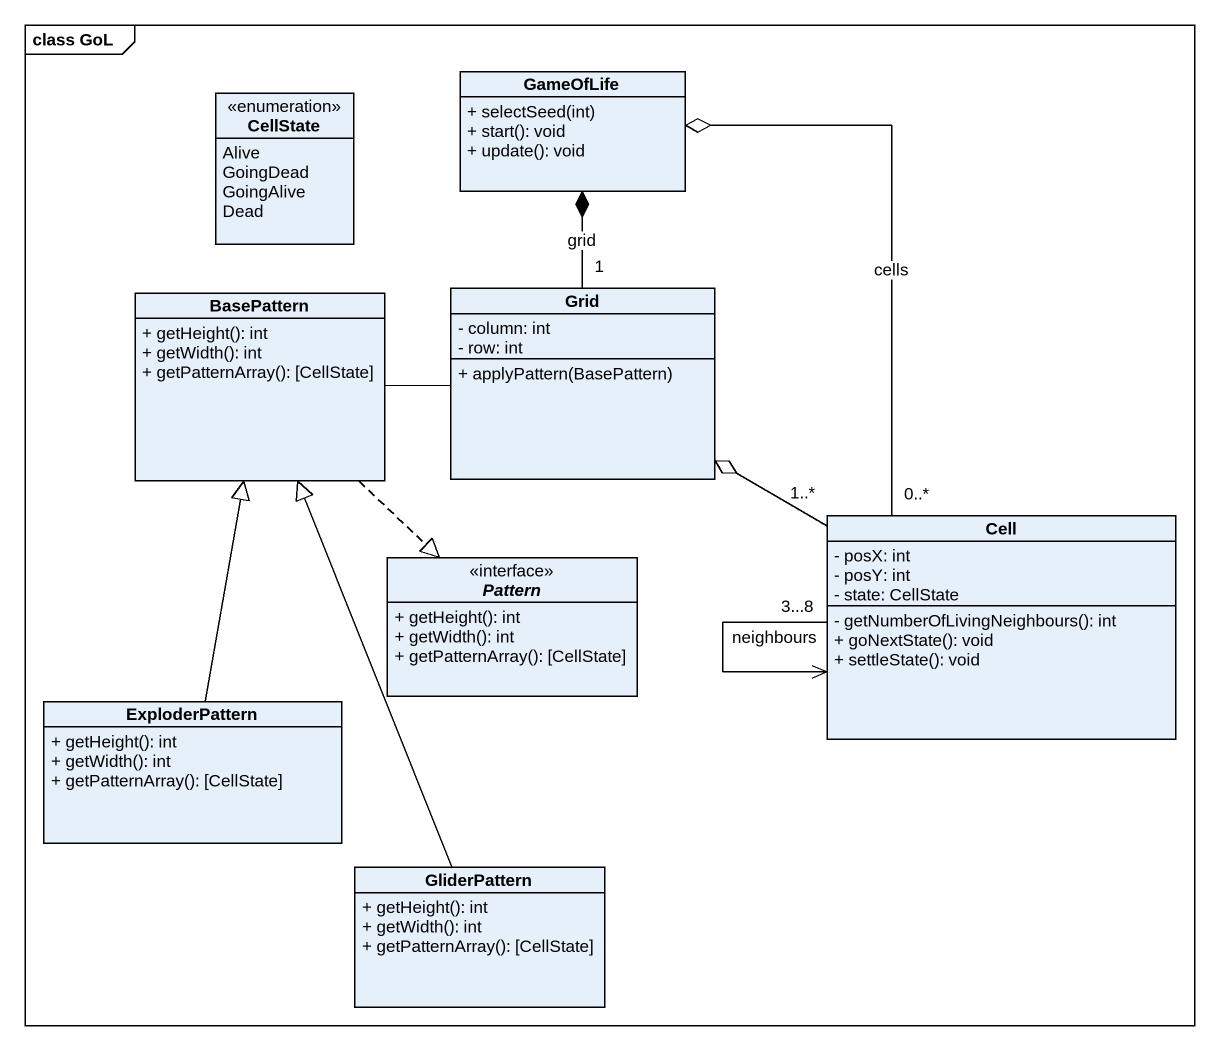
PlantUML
@startuml
mainframe class GoL
hide circle
hide empty members
skinparam classAttributeIconSize 0
class GameOfLife {
  + selectSeed(int)
  + start(): void
  + update(): void
}
enum CellState {
  Alive
  GoingDead
  GoingAlive
  Dead
}
class Grid {
  - column: int
  - row: int
  + applyPattern(BasePattern)
}
class BasePattern {
  + getHeight(): int
  + getWidth(): int
  + getPatternArray(): [CellState]
}
interface Pattern {
  + getHeight(): int
  + getWidth(): int
  + getPatternArray(): [CellState]
}
class Cell {
  - posX: int
  - posY: int
  - state: CellState
  - getNumberOfLivingNeighbours(): int
  + goNextState(): void
  + settleState(): void
}
class ExploderPattern {
  + getHeight(): int
  + getWidth(): int
  + getPatternArray(): [CellState]
}
class GliderPattern {
  + getHeight(): int
  + getWidth(): int
  + getPatternArray(): [CellState]
}
Grid "1" -up-* GameOfLife : grid
Grid -left- BasePattern
BasePattern ..|> Pattern
Cell "0..*" -up-o GameOfLife : cells
Cell "1..*" -left-o Grid
Cell "3...8" --> Cell : neighbours
ExploderPattern -up-|> BasePattern
GliderPattern -up-|> BasePattern
@enduml
